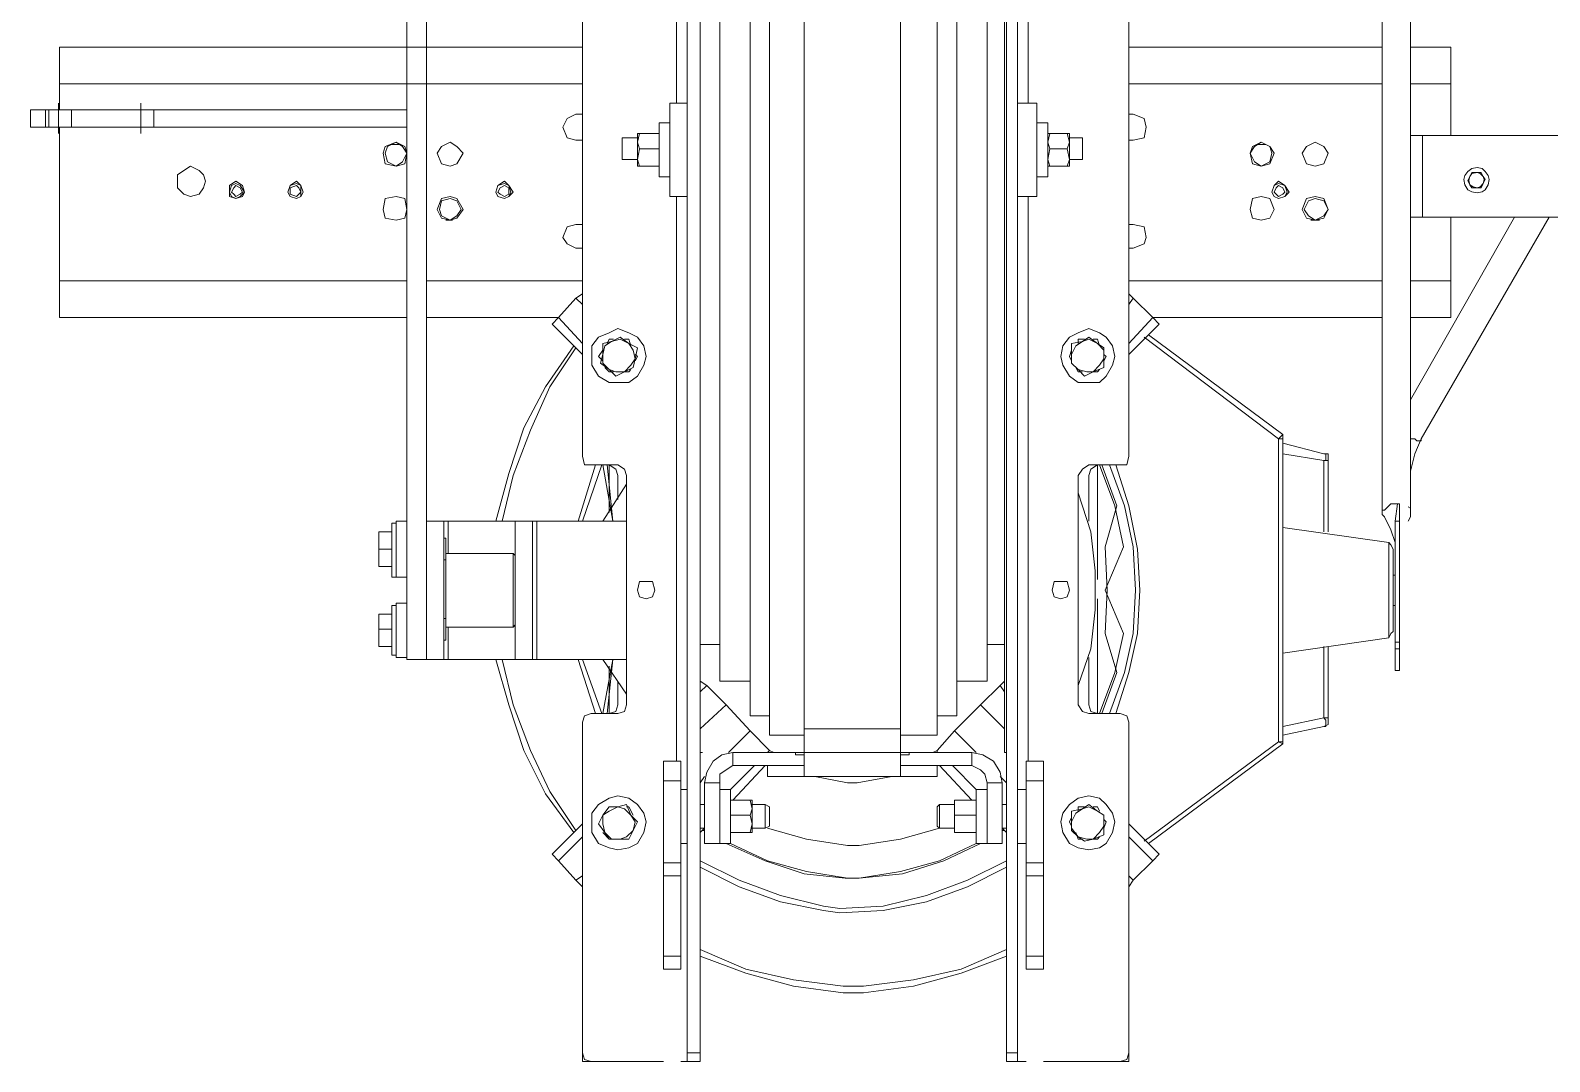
# Model space of a CAD drawing. Header units: millimetres. Extents: x 1341 to 37388, y -13954 to 1849.
# Drawn here: x 7575 to 8325, y -5878 to -5369 of the extents above; entities that cross this region are included whole.
import ezdxf

# ---------------------------------------------------------------- set-up
doc = ezdxf.new("R2010")
doc.units = ezdxf.units.MM
doc.layers.add('BARRAMENTOS', color=4, linetype='Continuous', lineweight=0)
doc.layers.add('P', color=250, linetype='Continuous', lineweight=9)

# ---------------------------------------------------------------- blocks, each defined once
blk = doc.blocks.new('TRANFORMADOR_IP00_TRAEL_VISTA_SUP')
at = {"layer": 'BARRAMENTOS'}
blk.add_line((-257.74, 220.76), (-257.74, 180.49), dxfattribs=at)
blk.add_lwpolyline([(-251.74, 180.49), (-420.52, 180.49), (-420.52, 220.76), (-251.74, 220.76)], close=True, dxfattribs=at)
at = {"layer": 'P', "color": 3, "linetype": 'Continuous', "lineweight": 5}
for p, q in [((-57.72, 637.94), (-62, 637.94)), ((-62, 585.76), (-62, 592.18)), ((-62, 546.21), (-62, 585.76)), ((108.44, 592.18), (108.44, 585.76)), ((108.44, 546.21), (108.44, 585.76)), ((-112.78, 551.56), (-114.92, 548.35)), ((-114.92, 548.35), (-112.78, 546.21)), ((160.19, 548.35), (156.98, 551.56)), ((160.19, 548.35), (156.98, 546.21)), ((168.74, 538.73), (160.19, 548.35)), ((-62, 539.8), (-62, 546.21)), ((-124.54, 538.73), (-127.75, 535.52)), ((-127.75, 535.52), (-112.78, 520.56)), ((-70.55, 539.8), (-62, 539.8)), ((-70.55, 499.18), (-70.55, 539.8)), ((-62, 499.18), (-62, 539.8)), ((108.44, 539.8), (108.44, 499.18)), ((116.99, 539.8), (116.99, 499.18)), ((168.74, 538.73), (156.98, 526.97)), ((171.95, 535.52), (156.98, 520.56)), ((171.95, 535.52), (168.74, 538.73)), ((-186.54, 479.94), (-120.26, 529.11)), ((-100.48, 525.9), (-95.13, 528.04)), ((-100.48, 521.63), (-100.48, 525.9)), ((-95.13, 528.04), (-90.86, 529.11)), ((-90.86, 529.11), (-87.65, 526.97)), ((-62, 530.18), (-57.72, 530.18)), ((-42.76, 530.18), (-37.41, 530.18)), ((-42.76, 530.18), (-42.76, 500.25)), ((-37.41, 503.46), (-37.41, 530.18)), ((83.86, 530.18), (89.2, 530.18)), ((83.86, 503.46), (83.86, 530.18)), ((105.23, 530.18), (108.44, 530.18)), ((-70.55, 524.84), (-70.55, 520.56)), ((-70.55, 518.42), (-70.55, 523.77)), ((-70.55, 513.08), (-70.55, 520.56)), ((-52.38, 524.84), (-50.24, 522.7)), ((-52.38, 522.7), (-50.24, 522.7)), ((-50.24, 523.77), (-51.31, 523.77)), ((-26.72, 522.7), (-19.24, 522.7)), ((-19.24, 522.7), (-18.17, 521.63)), ((-19.24, 522.7), (-19.24, 510.94)), ((-18.17, 521.63), (-18.17, 512.01)), ((64.62, 521.63), (66.75, 522.7)), ((64.62, 521.63), (64.62, 512.01)), ((66.75, 522.7), (73.17, 522.7)), ((66.75, 522.7), (66.75, 510.94)), ((73.17, 513.08), (73.17, 520.56)), ((98.82, 524.84), (96.68, 522.7)), ((96.68, 523.77), (97.75, 523.77)), ((96.68, 522.7), (98.82, 522.7)), ((129.82, 519.49), (131.96, 523.77)), ((-70.55, 509.87), (-70.55, 515.22)), ((-70.55, 508.8), (-70.55, 513.08)), ((-50.24, 510.94), (-52.38, 510.94)), ((-26.72, 508.8), (-26.72, 513.08)), ((-19.24, 510.94), (-26.72, 510.94)), ((-18.17, 512.01), (-19.24, 510.94)), ((66.75, 510.94), (64.62, 512.01)), ((73.17, 510.94), (66.75, 510.94)), ((98.82, 510.94), (96.68, 510.94)), ((116.99, 508.8), (116.99, 510.94)), ((116.99, 510.94), (116.99, 508.8)), ((139.44, 512.01), (135.16, 510.94)), ((-57.72, 503.46), (-62, 503.46)), ((-37.41, 503.46), (-42.76, 503.46)), ((-37.41, 503.46), (-25.65, 491.7)), ((-35.27, 508.8), (-19.24, 491.7)), ((82.79, 508.8), (66.75, 491.7)), ((83.86, 503.46), (72.1, 491.7)), ((89.2, 503.46), (83.86, 503.46)), ((108.44, 503.46), (105.23, 503.46)), ((-52.38, 500.25), (-49.17, 497.04)), ((47.51, 497.04), (47.51, 485.29)), ((98.82, 500.25), (96.68, 497.04)), ((-63.07, 210.58), (-63.07, 489.56)), ((-35.27, 491.7), (0, 491.7)), ((47.51, 491.7), (82.79, 491.7)), ((110.58, 489.56), (110.58, 210.58)), ((-186.54, 330.29), (-186.54, 479.94)), ((-35.27, 485.29), (-4.28, 485.29)), ((-18.17, 485.29), (-18.17, 484.22)), ((-16.03, 485.29), (-18.17, 484.22)), ((-4.28, 485.29), (-4.28, 486.35)), ((-4.28, 486.35), (0, 486.35)), ((-4.28, 485.29), (0, 485.29)), ((47.51, 486.35), (51.79, 486.35)), ((47.51, 485.29), (51.79, 485.29)), ((51.79, 485.29), (51.79, 486.35)), ((51.79, 485.29), (82.79, 485.29)), ((64.62, 484.22), (62.48, 485.29)), ((84.93, 485.29), (74.24, 474.6)), ((98.82, 485.29), (97.75, 485.29)), ((-188.67, 476.73), (-208.98, 472.46)), ((-208.98, 468.18), (-188.67, 472.46)), ((-51.31, 473.53), (-39.55, 461.77)), ((-26.72, 474.6), (-39.55, 461.77)), ((0, -532.32), (0, 473.53)), ((47.51, -532.32), (47.51, 473.53)), ((85.99, 461.77), (74.24, 474.6)), ((-211.12, 468.18), (-211.12, 432.91)), ((-208.98, 432.91), (-208.98, 468.18)), ((-97.27, 409.39), (-97.27, 466.05)), ((74.24, 467.11), (64.62, 467.11)), ((142.02, 439.32), (146.92, 466.05)), ((142.02, 439.32), (144.78, 466.05)), ((143.72, 466.05), (143.72, 442.53)), ((156.98, 439.32), (147.36, 466.05)), ((159.12, 439.32), (150.57, 466.05)), ((-93, 461.77), (-93, 438.25)), ((-87.65, 461.77), (-87.65, 348.46)), ((135.16, 348.46), (135.16, 461.77)), ((139.44, 450.01), (139.44, 461.77)), ((-49.17, 452.15), (-51.31, 450.01)), ((98.82, 455.36), (95.61, 452.15)), ((98.82, 450.01), (95.61, 452.15)), ((135.16, 456.42), (146.92, 439.32)), ((-246.4, 444.67), (-244.26, 444.67)), ((-244.26, 444.67), (-245.33, 444.67)), ((-244.26, 444.67), (-244.26, 433.98)), ((135.16, 439.32), (179.43, 439.32)), ((190.12, 439.32), (223.26, 439.32)), ((233.95, 439.32), (223.26, 439.32)), ((223.26, 439.32), (223.26, 423.29)), ((233.95, 439.32), (233.95, 370.91)), ((243.57, 438.25), (248.91, 438.25)), ((248.91, 438.25), (248.91, 411.53)), ((248.91, 437.18), (251.05, 437.18)), ((251.05, 437.18), (251.05, 412.6)), ((-244.26, 430.77), (-244.26, 370.91)), ((-241.05, 381.6), (-241.05, 428.63)), ((-51.31, 431.84), (-42.76, 431.84)), ((98.82, 431.84), (89.2, 431.84)), ((224.33, 419.01), (224.33, 429.7)), ((224.33, 429.7), (225.39, 429.7)), ((224.33, 428.63), (224.33, 429.7)), ((224.33, 420.08), (224.33, 428.63)), ((-243.19, 425.43), (-243.19, 384.81)), ((191.19, 423.29), (191.19, 386.95)), ((224.33, 419.01), (224.33, 420.08)), ((224.33, 390.15), (224.33, 420.08)), ((257.46, 420.08), (257.46, 424.36)), ((-244.26, 412.6), (-243.19, 412.6)), ((225.39, 419.01), (224.33, 419.01)), ((251.05, 412.6), (248.91, 412.6)), ((248.91, 411.53), (243.57, 411.53)), ((-243.19, 397.63), (-244.26, 397.63)), ((-97.27, 343.12), (-97.27, 399.77)), ((243.57, 398.7), (248.91, 398.7)), ((248.91, 398.7), (251.05, 398.7)), ((248.91, 398.7), (248.91, 370.91)), ((251.05, 371.98), (251.05, 398.7)), ((224.33, 380.53), (224.33, 390.15)), ((224.33, 379.46), (224.33, 390.15)), ((224.33, 390.15), (225.39, 390.15)), ((224.33, 386.95), (191.19, 386.95)), ((223.26, 386.95), (223.26, 370.91)), ((-188.67, 374.12), (-241.05, 381.6)), ((-211.12, 376.26), (-211.12, 340.98)), ((-208.98, 340.98), (-208.98, 376.26)), ((224.33, 379.46), (224.33, 380.53)), ((225.39, 379.46), (224.33, 379.46)), ((-93, 370.91), (-93, 348.46)), ((135.16, 370.91), (179.43, 370.91)), ((146.92, 370.91), (135.16, 352.74)), ((144.78, 343.12), (142.02, 370.91)), ((146.92, 343.12), (142.02, 370.91)), ((147.36, 343.12), (156.98, 370.91)), ((150.57, 343.12), (159.12, 370.91)), ((179.43, 370.91), (181.57, 370.91)), ((225.39, 370.91), (190.12, 370.91)), ((248.91, 370.91), (243.57, 370.91)), ((251.05, 371.98), (248.91, 371.98)), ((-251.74, 197.75), (-251.74, 366.64)), ((-237.84, 366.64), (-237.84, 8.55)), ((139.44, 348.46), (139.44, 360.22)), ((143.72, 366.64), (143.72, 343.12)), ((-211.12, 340.98), (-208.98, 340.98)), ((-188.67, 337.78), (-208.98, 340.98)), ((-208.98, 337.78), (-188.67, 332.43)), ((-188.67, 330.29), (-188.67, 328.16)), ((-120.26, 280.05), (-186.54, 330.29)), ((-251.74, 311.05), (-303.07, 220.76)), ((-100.48, 295.02), (-95.13, 297.16)), ((-100.48, 290.74), (-100.48, 295.02)), ((-95.13, 297.16), (-90.86, 299.3)), ((-90.86, 299.3), (-87.65, 296.09)), ((130.89, 290.74), (131.96, 295.02)), ((131.96, 295.02), (136.23, 297.16)), ((136.23, 297.16), (140.51, 299.3)), ((140.51, 299.3), (143.72, 296.09)), ((-124.54, 270.43), (-112.78, 283.26)), ((-271.62, 220.76), (-271.62, 270.43)), ((-271.62, 270.43), (-251.74, 270.43)), ((-237.84, 270.43), (-124.54, 270.43)), ((168.74, 270.43), (233.95, 270.43)), ((243.57, 270.43), (415.04, 270.43)), ((415.04, 252.26), (415.04, 270.43)), ((160.19, 260.81), (156.98, 264.02)), ((-114.92, 260.81), (-112.78, 258.68)), ((156.98, 258.68), (160.19, 260.81)), ((-271.62, 252.26), (-251.74, 252.26)), ((-237.84, 252.26), (-112.78, 252.26)), ((156.98, 252.26), (233.95, 252.26)), ((243.57, 252.26), (415.04, 252.26)), ((415.04, 176.37), (415.04, 252.26)), ((-114.92, 236.23), (-112.78, 236.23)), ((156.98, 236.23), (160.19, 236.23)), ((-202.57, 222.33), (-206.85, 222.33)), ((-112.78, 224.47), (-114.92, 224.47)), ((160.19, 224.47), (156.98, 224.47)), ((224.33, 222.33), (221.12, 222.33)), ((-67.34, 210.58), (-67.34, 164.61)), ((-67.34, 210.58), (-57.72, 210.58)), ((105.23, 210.58), (113.79, 210.58)), ((113.79, 210.58), (113.79, 164.61)), ((-287.65, 204.29), (-286.65, 206.3)), ((-286.65, 206.3), (-284.64, 206.3)), ((-286.65, 206.3), (-284.64, 206.3)), ((-284.64, 206.3), (-282.12, 206.3)), ((-282.12, 206.3), (-281.12, 204.8)), ((-281.12, 204.8), (-280.11, 202.79)), ((-280.11, 202.79), (-281.12, 200.77)), ((-284.64, 198.76), (-282.12, 198.76)), ((-73.75, 195.61), (-72.69, 195.61)), ((-72.69, 200.96), (-67.34, 200.96)), ((-72.69, 174.23), (-72.69, 200.96)), ((113.79, 200.96), (119.13, 200.96)), ((119.13, 174.23), (119.13, 200.96)), ((-251.74, -12.62), (-251.74, 193.21)), ((-89.79, 192.4), (-89.79, 181.71)), ((-89.79, 192.4), (-83.38, 192.4)), ((-83.38, 183.85), (-83.38, 192.4)), ((129.82, 192.4), (137.3, 192.4)), ((137.3, 192.4), (137.3, 181.71)), ((-271.62, 136.82), (-271.62, 180.49)), ((-175.85, 184.92), (-180.12, 184.92)), ((-114.92, 182.78), (-112.78, 182.78)), ((-83.38, 181.71), (-89.79, 181.71)), ((-82.31, 187.06), (-73.75, 187.06)), ((137.3, 181.71), (129.82, 181.71)), ((156.98, 182.78), (160.19, 182.78)), ((251.05, 184.92), (246.77, 184.92)), ((-73.75, 179.58), (-72.69, 179.58)), ((-67.34, 174.23), (-72.69, 174.23)), ((119.13, 174.23), (113.79, 174.23)), ((429.45, 176.37), (243.57, 176.37)), ((368.52, 176.37), (368.52, 167.82)), ((368.52, 176.37), (368.52, 167.82)), ((374.93, 179.58), (374.93, 164.61)), ((374.93, 179.58), (374.93, 164.61)), ((409.14, 176.37), (409.14, 167.82)), ((409.14, 176.37), (409.14, 167.82)), ((415.55, 179.58), (415.55, 164.61)), ((415.55, 179.58), (415.55, 164.61)), ((420.28, 176.37), (420.28, 167.82)), ((420.28, 176.37), (420.28, 167.82)), ((421.96, 176.37), (421.96, 167.82)), ((421.96, 176.37), (421.96, 167.82)), ((429.45, 167.82), (429.45, 176.37)), ((-112.78, 169.96), (-114.92, 169.96)), ((160.19, 169.96), (156.98, 169.96)), ((243.57, 167.82), (429.45, 167.82)), ((415.04, 154.99), (415.04, 167.82)), ((-57.72, 164.61), (-67.34, 164.61)), ((-63.07, -224.47), (-63.07, 164.61)), ((113.79, 164.61), (105.23, 164.61)), ((110.58, 164.61), (110.58, -224.47)), ((-271.62, 154.99), (-251.74, 154.99)), ((-237.84, 154.99), (-112.78, 154.99)), ((156.98, 154.99), (233.95, 154.99)), ((233.95, 154.99), (415.04, 154.99)), ((-271.62, 136.82), (-251.74, 136.82)), ((-237.84, 136.82), (-112.78, 136.82)), ((156.98, 136.82), (233.95, 136.82))]:
    blk.add_line(p, q, dxfattribs=at)
for points in [[(-108.51, 637.94), (-112.78, 637.94), (-112.78, 633.66)], [(-70.55, 637.94), (-108.51, 637.94), (-111.71, 636.87), (-112.78, 633.66), (-112.78, 470.32)], [(-52.38, 637.94), (-57.72, 637.94), (-57.72, 633.66), (-52.38, 633.66), (-52.38, 637.94)], [(105.23, 637.94), (98.82, 637.94), (98.82, 633.66)], [(105.23, 633.66), (105.23, 637.94), (108.44, 637.94)], [(139.44, 466.05), (152.71, 466.05), (155.92, 467.11), (156.98, 470.32), (156.98, 633.66), (155.92, 636.87), (152.71, 637.94), (116.99, 637.94)], [(156.98, 633.66), (156.98, 637.94), (152.71, 637.94)], [(-57.72, -806.72), (-52.38, -806.72), (-52.38, 633.66)], [(-57.72, 633.66), (-57.72, -812.06), (-52.38, -812.06), (-52.38, -806.72)], [(105.23, 633.66), (98.82, 633.66), (98.82, -807.79), (105.23, -807.79), (105.23, 633.66)], [(98.82, 585.76), (76.37, 594.31), (52.86, 600.73), (28.27, 603.93), (18.17, 603.93), (-6.41, 600.73), (-29.93, 594.31), (-52.38, 585.76)], [(98.82, 582.56), (76.37, 592.18), (52.86, 597.52), (28.27, 600.73), (18.17, 600.73), (-6.41, 597.52), (-29.93, 592.18), (-52.38, 582.56)], [(-62, 592.18), (-70.55, 592.18), (-70.55, 585.76)], [(-62, 585.76), (-70.55, 585.76), (-70.55, 546.21)], [(108.44, 592.18), (116.99, 592.18), (116.99, 585.76)], [(108.44, 585.76), (116.99, 585.76), (116.99, 546.21)], [(98.82, 541.94), (79.58, 551.56), (59.27, 559.04), (37.89, 563.32), (29.93, 564.38), (8.55, 563.32), (-12.83, 559.04), (-33.14, 551.56), (-52.38, 541.94)], [(98.82, 538.73), (79.58, 548.35), (59.27, 555.83), (37.89, 561.18), (29.93, 562.25), (8.55, 561.18), (-12.83, 555.83), (-33.14, 548.35), (-52.38, 538.73)], [(-114.92, 548.35), (-124.54, 538.73), (-112.78, 526.97)], [(-62, 546.21), (-70.55, 546.21), (-70.55, 539.8)], [(85.99, 530.18), (66.75, 538.73), (47.51, 545.14), (27.2, 547.28), (20.31, 547.28), (-1.07, 545.14), (-21.38, 538.73), (-39.55, 530.18)], [(83.86, 530.18), (65.68, 538.73), (46.44, 544.08), (26.14, 547.28), (20.31, 547.28), (0, 544.08), (-19.24, 538.73), (-37.41, 530.18)], [(116.99, 546.21), (108.44, 546.21), (108.44, 539.8), (116.99, 539.8), (116.99, 546.21)], [(-93, 533.39), (-98.34, 532.32), (-101.55, 530.18), (-104.75, 524.84), (-105.82, 519.49), (-104.75, 515.22), (-101.55, 510.94), (-98.34, 507.73), (-93, 506.66), (-87.65, 507.73), (-83.38, 510.94), (-80.17, 515.22), (-79.1, 519.49), (-80.17, 524.84), (-83.38, 530.18), (-87.65, 532.32), (-93, 533.39)], [(139.44, 533.39), (134.1, 532.32), (129.82, 530.18), (126.61, 524.84), (125.54, 519.49), (126.61, 515.22), (129.82, 510.94), (134.1, 507.73), (139.44, 506.66), (143.72, 507.73), (149.06, 510.94), (152.27, 515.22), (152.27, 519.49), (152.27, 524.84), (149.06, 530.18), (143.72, 532.32), (139.44, 533.39)], [(-122.4, 530.18), (-188.67, 481.01), (-186.54, 479.94)], [(-95.13, 528.04), (-98.34, 524.84), (-100.48, 521.63)], [(-87.65, 526.97), (-84.44, 523.77), (-84.44, 519.49), (-84.44, 514.15), (-89.79, 513.08), (-93, 510.94), (-97.27, 514.15), (-100.48, 516.28), (-100.48, 521.63)], [(-98.34, 526.97), (-97.27, 528.04), (-94.06, 528.04)], [(-87.65, 526.97), (-91.93, 528.04), (-95.13, 528.04)], [(-86.58, 524.84), (-87.65, 528.04), (-89.79, 528.04)], [(-84.44, 519.49), (-84.44, 522.7), (-87.65, 526.97)], [(-42.76, 530.18), (-50.24, 530.18), (-50.24, 500.25)], [(65.68, 522.7), (46.44, 528.04), (26.14, 531.25), (20.31, 531.25), (0, 528.04), (-19.24, 522.7)], [(96.68, 530.18), (89.2, 530.18), (89.2, 500.25), (96.68, 500.25), (96.68, 530.18)], [(138.37, 528.04), (135.16, 526.97), (131.96, 523.77)], [(131.96, 523.77), (134.1, 528.04), (138.37, 528.04)], [(139.44, 512.01), (143.72, 514.15), (146.92, 516.28), (146.92, 520.56), (145.85, 524.84), (142.65, 528.04), (138.37, 528.04)], [(138.37, 528.04), (143.72, 528.04), (145.85, 524.84)], [(146.92, 524.84), (143.72, 528.04), (143.72, 528.04)], [(-100.48, 522.7), (-101.55, 519.49), (-100.48, 518.42)], [(-100.48, 521.63), (-100.48, 516.28), (-97.27, 514.15), (-93, 512.01), (-89.79, 513.08), (-86.58, 515.22), (-84.44, 519.49)], [(-84.44, 517.35), (-83.38, 519.49), (-84.44, 521.63)], [(-26.72, 516.28), (-26.72, 520.56), (-26.72, 524.84), (-37.41, 524.84), (-37.41, 516.28), (-26.72, 516.28)], [(-26.72, 524.84), (-26.72, 524.84), (-26.72, 520.56)], [(-26.72, 520.56), (-26.72, 513.08), (-26.72, 516.28)], [(83.86, 516.28), (83.86, 520.56), (83.86, 524.84), (74.24, 524.84), (73.17, 520.56), (74.24, 516.28), (83.86, 516.28)], [(74.24, 524.84), (73.17, 524.84), (73.17, 520.56)], [(116.99, 522.7), (116.99, 524.84), (116.99, 517.35)], [(116.99, 520.56), (116.99, 517.35), (116.99, 514.15)], [(135.16, 510.94), (133.03, 516.28), (129.82, 519.49)], [(131.96, 523.77), (130.89, 519.49), (133.03, 516.28)], [(145.85, 524.84), (149.06, 520.56), (146.92, 516.28), (143.72, 512.01), (139.44, 512.01)], [(196.53, 439.32), (191.19, 461.77), (182.64, 484.22), (173.02, 504.53), (160.19, 523.77)], [(199.74, 439.32), (193.33, 461.77), (185.84, 484.22), (175.16, 505.59), (161.26, 524.84)], [(-98.34, 514.15), (-97.27, 512.01), (-95.13, 512.01)], [(-87.65, 514.15), (-87.65, 512.01), (-90.86, 512.01)], [(-37.41, 516.28), (-37.41, 508.8), (-26.72, 508.8)], [(-26.72, 508.8), (-26.72, 508.8), (-26.72, 513.08)], [(74.24, 516.28), (73.17, 513.08), (74.24, 508.8), (83.86, 508.8)], [(74.24, 508.8), (73.17, 508.8), (73.17, 513.08)], [(83.86, 508.8), (83.86, 513.08), (83.86, 516.28)], [(116.99, 512.01), (116.99, 510.94), (116.99, 517.35)], [(131.96, 516.28), (134.1, 512.01), (135.16, 512.01)], [(133.03, 516.28), (136.23, 513.08), (139.44, 512.01)], [(-62, 499.18), (-70.55, 499.18), (-70.55, 489.56), (-62, 489.56), (-62, 499.18)], [(-42.76, 500.25), (-50.24, 500.25), (-49.17, 494.91), (-45.96, 489.56), (-40.62, 486.35), (-35.27, 485.29), (-35.27, 491.7)], [(-42.76, 500.25), (-41.69, 495.97), (-39.55, 493.84), (-35.27, 491.7)], [(0, 497.04), (-18.17, 497.04), (-18.17, 491.7)], [(47.51, 497.04), (0, 497.04), (0, 485.29)], [(42.17, 497.04), (26.14, 500.25), (21.38, 500.25), (4.28, 497.04)], [(65.68, 491.7), (65.68, 497.04), (47.51, 497.04)], [(82.79, 491.7), (85.99, 493.84), (89.2, 495.97), (89.2, 500.25)], [(82.79, 491.7), (82.79, 485.29), (88.13, 486.35), (92.41, 489.56), (95.61, 494.91), (96.68, 500.25)], [(116.99, 499.18), (108.44, 499.18), (108.44, 489.56), (116.99, 489.56), (116.99, 499.18)], [(-188.67, 481.01), (-188.67, 479.94), (-186.54, 479.94)], [(-188.67, 479.94), (-188.67, 330.29), (-186.54, 330.29)], [(-51.31, 485.29), (-52.38, 485.29), (-52.38, -544.08), (-51.31, -544.08), (-51.31, 485.29)], [(-37.41, 485.29), (-26.72, 474.6), (-18.17, 484.22)], [(47.51, 473.53), (0, 473.53), (0, 485.29)], [(47.51, 473.53), (47.51, 485.29), (0, 485.29)], [(65.68, 485.29), (64.62, 484.22), (74.24, 474.6)], [(98.82, -544.08), (98.82, 485.29), (98.82, -544.08)], [(-208.98, 472.46), (-211.12, 471.39), (-211.12, 470.32)], [(-208.98, 468.18), (-210.05, 469.25), (-210.05, 472.46), (-208.98, 472.46)], [(0, 476.73), (-18.17, 476.73), (-18.17, -535.52), (0, -535.52)], [(47.51, 476.73), (64.62, 476.73), (64.62, -535.52), (47.51, -535.52)], [(98.82, 473.53), (85.99, 461.77), (95.61, 452.15)], [(-211.12, 470.32), (-211.12, 468.18), (-208.98, 468.18)], [(-106.37, 466.05), (-112.78, 445.74), (-117.06, 426.5), (-118.13, 405.12)], [(-103.16, 466.05), (-110.64, 445.74), (-114.92, 426.5), (-115.99, 405.12)], [(-112.78, 470.32), (-111.71, 467.11), (-108.51, 466.05), (-93, 466.05)], [(-98.34, 466.05), (-105.82, 445.74), (-110.1, 426.5), (-101.02, 405.12)], [(-99.41, 466.05), (-106.89, 445.74), (-101.02, 426.5), (-102.09, 405.12)], [(-93, 461.77), (-94.06, 464.98), (-97.27, 466.05)], [(-87.65, 461.77), (-89.79, 464.98), (-93, 466.05)], [(-27.79, -525.9), (-27.79, 467.11), (-18.17, 467.11)], [(64.62, -525.9), (74.24, -525.9), (74.24, 467.11)], [(139.44, 466.05), (136.23, 464.98), (135.16, 461.77)], [(143.72, 466.05), (140.51, 464.98), (139.44, 461.77)], [(-51.31, 455.36), (-49.17, 452.15), (-39.55, 461.77)], [(-87.65, 452.15), (-94.06, 433.98), (-96.2, 414.74), (-96.2, 395.5), (-94.06, 376.26), (-87.65, 357.02)], [(-27.79, 450.01), (-42.76, 450.01), (-42.76, -508.8), (-27.79, -508.8)], [(74.24, -508.8), (89.2, -508.8), (89.2, 450.01), (74.24, 450.01)], [(-244.26, 444.67), (-246.4, 444.67), (-246.4, 433.98)], [(-188.67, 436.12), (-241.05, 428.63), (-242.12, 426.5), (-243.19, 425.43)], [(179.43, 370.91), (179.43, 439.32), (181.57, 439.32)], [(190.12, 370.91), (181.57, 370.91), (181.57, 439.32)], [(190.12, 370.91), (190.12, 439.32), (181.57, 439.32)], [(225.39, 439.32), (225.39, 370.91), (233.95, 370.91)], [(243.57, 439.32), (233.95, 439.32), (233.95, -497.04), (243.57, -497.04), (243.57, 439.32)], [(-244.26, 433.98), (-246.4, 433.98), (-246.4, 430.77), (-244.26, 430.77), (-244.26, 433.98)], [(-244.26, 370.91), (-246.4, 370.91), (-246.4, 430.77)], [(257.46, 428.63), (257.46, 432.91), (251.05, 432.91)], [(251.05, 416.88), (257.46, 416.88), (257.46, 420.08), (257.46, 428.63)], [(251.05, 424.36), (257.46, 424.36), (257.46, 428.63)], [(257.46, 432.91), (257.46, 432.91), (257.46, 428.63)], [(224.33, 423.29), (191.19, 423.29), (190.12, 422.22), (190.12, 421.15)], [(257.46, 416.88), (257.46, 416.88), (257.46, 420.08)], [(-118.13, 405.12), (-117.06, 384.81), (-112.78, 363.43), (-106.37, 343.12)], [(-115.99, 405.12), (-114.92, 383.74), (-110.64, 363.43), (-103.16, 343.12)], [(-101.02, 405.12), (-110.1, 383.74), (-105.82, 363.43), (-98.34, 343.12)], [(-102.09, 405.12), (-101.02, 383.74), (-106.89, 363.43), (-99.41, 343.12)], [(-79.1, 409.39), (-82.31, 408.32), (-83.38, 405.12), (-82.31, 400.84), (-79.1, 400.84), (-75.89, 400.84), (-74.82, 405.12), (-75.89, 408.32), (-79.1, 409.39)], [(125.54, 409.39), (122.34, 408.32), (121.27, 405.12), (122.34, 400.84), (125.54, 400.84), (128.75, 400.84), (129.82, 405.12), (128.75, 408.32), (125.54, 409.39)], [(257.46, 389.08), (257.46, 393.36), (251.05, 393.36)], [(257.46, 393.36), (257.46, 393.36), (257.46, 389.08)], [(-243.19, 384.81), (-242.12, 382.67), (-241.05, 381.6)], [(190.12, 388.01), (190.12, 388.01), (191.19, 386.95)], [(257.46, 380.53), (257.46, 384.81), (251.05, 384.81)], [(257.46, 384.81), (257.46, 389.08), (257.46, 380.53)], [(-244.26, 381.6), (-242.12, 375.19), (-238.91, 368.77)], [(251.05, 376.26), (257.46, 376.26), (257.46, 380.53)], [(257.46, 376.26), (257.46, 376.26), (257.46, 380.53)], [(-251.74, 368.77), (-250.67, 370.91)], [(-251.74, 368.77), (-251.74, 365.57), (-251.74, 364.5), (-250.67, 363.96)], [(-246.4, 370.91), (-246.4, 362.36), (-245.33, 362.36)], [(-244.26, 370.91), (-245.33, 362.36), (-243.19, 362.36), (-242.12, 362.36), (-241.05, 363.43), (-239.98, 364.5), (-238.91, 365.57), (-237.84, 365.57), (-237.84, 367.71), (-238.91, 368.77)], [(160.19, 285.4), (173.02, 304.64), (182.64, 326.02), (191.19, 348.46), (196.53, 370.91)], [(161.26, 284.33), (175.16, 304.64), (185.84, 324.95), (193.33, 347.4), (199.74, 370.91)], [(-320.27, 220.76), (-257.09, 330.29), (-253.88, 337.78), (-251.74, 346.33)], [(-97.27, 343.12), (-94.06, 345.26), (-93, 348.46)], [(-93, 343.12), (-89.79, 345.26), (-87.65, 348.46)], [(135.16, 348.46), (136.23, 345.26), (139.44, 343.12)], [(139.44, 348.46), (140.51, 345.26), (143.72, 343.12)], [(-211.12, 340.98), (-211.12, 339.91), (-211.12, 337.78), (-208.98, 337.78)], [(-208.98, 337.78), (-210.05, 337.78), (-210.05, 340.98), (-208.98, 340.98)], [(-93, 343.12), (-108.51, 343.12), (-111.71, 343.12), (-112.78, 338.84), (-112.78, 35.27), (-111.71, 33.14), (-108.51, 32.07), (-93, 32.07)], [(139.44, 32.07), (152.71, 32.07), (155.92, 33.14), (156.98, 35.27), (156.98, 338.84), (155.92, 343.12), (152.71, 343.12), (139.44, 343.12)], [(-251.74, 330.29), (-253.88, 330.29), (-254.95, 331.36), (-257.09, 331.36), (-257.09, 330.29)], [(-122.4, 278.99), (-188.67, 328.16), (-186.54, 330.29)], [(-93, 302.5), (-98.34, 302.5), (-101.55, 299.3), (-104.75, 293.95), (-105.82, 289.67), (-104.75, 284.33), (-101.55, 280.05), (-98.34, 277.92), (-93, 275.78), (-87.65, 277.92), (-83.38, 280.05), (-80.17, 284.33), (-79.1, 289.67), (-80.17, 293.95), (-83.38, 299.3), (-87.65, 302.5), (-93, 302.5)], [(139.44, 302.5), (134.1, 302.5), (129.82, 299.3), (126.61, 293.95), (125.54, 289.67), (126.61, 284.33), (129.82, 280.05), (134.1, 277.92), (139.44, 275.78), (143.72, 277.92), (149.06, 280.05), (152.27, 284.33), (152.27, 289.67), (152.27, 293.95), (149.06, 299.3), (143.72, 302.5), (139.44, 302.5)], [(-95.13, 297.16), (-98.34, 293.95), (-100.48, 290.74)], [(-87.65, 296.09), (-84.44, 292.88), (-84.44, 288.61), (-84.44, 283.26), (-89.79, 282.19), (-93, 280.05), (-97.27, 283.26), (-100.48, 285.4), (-100.48, 290.74)], [(-98.34, 296.09), (-97.27, 297.16), (-94.06, 297.16)], [(-87.65, 296.09), (-91.93, 297.16), (-95.13, 297.16)], [(-86.58, 295.02), (-87.65, 297.16), (-89.79, 297.16)], [(-84.44, 288.61), (-84.44, 292.88), (-87.65, 296.09)], [(143.72, 296.09), (147.99, 292.88), (146.92, 288.61), (146.92, 283.26), (142.65, 282.19), (138.37, 280.05), (134.1, 283.26), (129.82, 285.4), (130.89, 290.74)], [(136.23, 297.16), (133.03, 293.95), (130.89, 290.74)], [(133.03, 296.09), (134.1, 297.16), (137.3, 297.16)], [(143.72, 296.09), (140.51, 297.16), (136.23, 297.16)], [(145.85, 295.02), (143.72, 297.16), (141.58, 297.16)], [(146.92, 288.61), (146.92, 292.88), (143.72, 296.09)], [(-112.78, 288.61), (-127.75, 273.64), (-124.54, 270.43)], [(-100.48, 291.81), (-101.55, 289.67), (-100.48, 288.61)], [(-100.48, 290.74), (-100.48, 286.47), (-97.27, 283.26), (-93, 281.12), (-89.79, 282.19), (-86.58, 284.33), (-84.44, 288.61)], [(-84.44, 286.47), (-83.38, 289.67), (-84.44, 291.81)], [(130.89, 291.81), (129.82, 289.67), (130.89, 288.61)], [(130.89, 290.74), (131.96, 286.47), (134.1, 283.26), (138.37, 281.12), (142.65, 282.19), (145.85, 284.33), (146.92, 288.61)], [(146.92, 286.47), (149.06, 289.67), (146.92, 291.81)], [(156.98, 288.61), (171.95, 273.64), (168.74, 270.43)], [(-98.34, 284.33), (-97.27, 281.12), (-95.13, 281.12)], [(-87.65, 283.26), (-87.65, 281.12), (-90.86, 281.12)], [(133.03, 284.33), (134.1, 281.12), (136.23, 281.12)], [(144.78, 283.26), (143.72, 281.12), (141.58, 281.12)], [(156.98, 283.26), (168.74, 270.43), (160.19, 260.81)], [(-112.78, 264.02), (-114.92, 260.81), (-124.54, 270.43)], [(-114.92, 236.23), (-120.26, 234.09), (-121.33, 230.88), (-120.26, 225.54), (-114.92, 224.47)], [(160.19, 224.47), (164.47, 225.54), (166.6, 230.88), (164.47, 234.09), (160.19, 236.23)], [(-204.71, 222.33), (-208.98, 220.2), (-211.12, 216.99), (-208.98, 212.71), (-204.71, 211.64), (-201.5, 212.71), (-199.36, 216.99), (-201.5, 220.2), (-204.71, 222.33)], [(-204.71, 222.33), (-208.98, 221.26), (-211.12, 216.99), (-208.98, 211.64), (-204.71, 210.58), (-200.43, 211.64), (-198.3, 216.99), (-200.43, 221.26), (-204.71, 222.33)], [(-177.99, 222.33), (-182.26, 221.26), (-184.4, 216.99), (-182.26, 211.64), (-177.99, 210.58), (-173.71, 211.64), (-172.64, 216.99), (-173.71, 221.26), (-177.99, 222.33)], [(222.19, 222.33), (218.98, 221.26), (215.77, 216.99), (218.98, 211.64), (222.19, 210.58), (226.46, 211.64), (228.6, 216.99), (226.46, 221.26), (222.19, 222.33)], [(222.19, 222.33), (218.98, 220.2), (216.84, 216.99), (218.98, 212.71), (222.19, 211.64), (226.46, 212.71), (227.53, 216.99), (226.46, 220.2), (222.19, 222.33)], [(248.91, 222.33), (244.64, 221.26), (243.57, 216.99), (244.64, 211.64), (248.91, 210.58), (254.26, 211.64), (255.32, 216.99), (254.26, 221.26), (248.91, 222.33)], [(-186.54, 211.64), (-189.74, 210.58), (-191.88, 208.44), (-189.74, 205.23), (-186.54, 203.09), (-184.4, 205.23), (-183.33, 208.44), (-184.4, 210.58), (-186.54, 211.64)], [(-186.54, 211.64), (-189.74, 210.58), (-190.81, 208.44), (-189.74, 205.23), (-186.54, 203.09), (-184.4, 205.23), (-183.33, 208.44), (-184.4, 210.58), (-186.54, 211.64)], [(-186.54, 211.64), (-189.74, 210.58), (-190.81, 208.44), (-189.74, 205.23), (-186.54, 204.16), (-184.4, 205.23), (-183.33, 208.44), (-184.4, 210.58), (-186.54, 211.64)], [(-186.54, 210.58), (-188.67, 209.51), (-189.74, 208.44), (-188.67, 206.3), (-186.54, 205.23), (-185.47, 206.3), (-184.4, 208.44), (-185.47, 209.51), (-186.54, 210.58)], [(195.47, 211.64), (193.33, 210.58), (191.19, 208.44), (193.33, 205.23), (195.47, 203.09), (198.67, 205.23), (199.74, 208.44), (198.67, 210.58), (195.47, 211.64)], [(195.47, 211.64), (193.33, 210.58), (191.19, 208.44), (193.33, 205.23), (195.47, 203.09), (198.67, 205.23), (199.74, 208.44), (198.67, 210.58), (195.47, 211.64)], [(195.47, 211.64), (193.33, 210.58), (192.26, 208.44), (193.33, 205.23), (195.47, 204.16), (198.67, 205.23), (199.74, 208.44), (198.67, 210.58), (195.47, 211.64)], [(195.47, 210.58), (193.33, 209.51), (193.33, 208.44), (193.33, 206.3), (195.47, 205.23), (197.6, 206.3), (198.67, 208.44), (197.6, 209.51), (195.47, 210.58)], [(298.08, 211.64), (295.94, 210.58), (294.87, 208.44), (295.94, 205.23), (298.08, 203.09), (301.29, 205.23), (302.36, 208.44), (301.29, 210.58), (298.08, 211.64)], [(298.08, 211.64), (295.94, 210.58), (294.87, 208.44), (295.94, 205.23), (298.08, 203.09), (301.29, 205.23), (302.36, 208.44), (301.29, 210.58), (298.08, 211.64)], [(298.08, 211.64), (295.94, 210.58), (295.94, 208.44), (295.94, 205.23), (298.08, 204.16), (301.29, 205.23), (302.36, 208.44), (301.29, 210.58), (298.08, 211.64)], [(298.08, 210.58), (297.01, 209.51), (295.94, 208.44), (297.01, 206.3), (298.08, 205.23), (301.29, 206.3), (301.29, 208.44), (301.29, 209.51), (298.08, 210.58)], [(328, 211.64), (324.79, 210.58), (323.72, 208.44), (324.79, 205.23), (328, 203.09), (331.2, 205.23), (331.2, 208.44), (331.2, 210.58), (328, 211.64)], [(328, 211.64), (324.79, 210.58), (323.72, 208.44), (324.79, 205.23), (328, 203.09), (331.2, 205.23), (331.2, 208.44), (331.2, 210.58), (328, 211.64)], [(328, 211.64), (325.86, 210.58), (323.72, 208.44), (325.86, 205.23), (328, 204.16), (330.13, 205.23), (331.2, 208.44), (330.13, 210.58), (328, 211.64)], [(328, 210.58), (325.86, 209.51), (324.79, 208.44), (325.86, 206.3), (328, 205.23), (329.07, 206.3), (330.13, 208.44), (329.07, 209.51), (328, 210.58)], [(350.44, 210.58), (346.17, 209.51), (344.03, 206.3), (342.96, 203.09), (344.03, 199.89), (346.17, 197.75), (350.44, 195.61), (353.65, 197.75), (356.86, 199.89), (356.86, 203.09), (356.86, 206.3), (353.65, 209.51), (350.44, 210.58)], [(-284.64, 208.82), (-287.15, 208.32), (-288.66, 207.31), (-290.17, 204.8), (-290.67, 202.28), (-290.17, 200.27), (-288.66, 198.26), (-287.15, 196.75), (-284.64, 196.25), (-282.12, 196.75), (-280.11, 198.26), (-278.61, 200.27), (-278.1, 202.28), (-278.61, 204.8), (-280.11, 207.31), (-282.12, 208.32), (-284.64, 208.82)], [(-287.65, 204.29), (-288.16, 202.28), (-287.65, 200.77), (-286.15, 199.27), (-284.64, 198.76), (-282.12, 199.27), (-281.12, 200.77), (-282.12, 198.76), (-286.65, 198.76), (-287.65, 200.77), (-288.66, 202.28), (-287.65, 204.29)], [(-284.64, 206.3), (-286.15, 205.8), (-287.65, 204.29)], [(-281.12, 204.8), (-282.63, 205.8), (-284.64, 206.3)], [(-281.12, 200.77), (-280.62, 202.79), (-281.12, 204.8)], [(-204.71, 195.61), (-208.98, 194.54), (-211.12, 189.2), (-208.98, 185.99), (-204.71, 183.85), (-200.43, 185.99), (-198.3, 189.2), (-200.43, 194.54), (-204.71, 195.61)], [(-177.99, 195.61), (-182.26, 194.54), (-184.4, 189.2), (-182.26, 185.99), (-177.99, 183.85), (-173.71, 185.99), (-172.64, 189.2), (-173.71, 194.54), (-177.99, 195.61)], [(-177.99, 195.61), (-182.26, 193.47), (-183.33, 189.2), (-182.26, 185.99), (-177.99, 183.85), (-174.78, 185.99), (-172.64, 189.2), (-174.78, 193.47), (-177.99, 195.61)], [(-82.31, 195.61), (-83.38, 192.4), (-82.31, 187.06)], [(-82.31, 195.61), (-83.38, 195.61), (-83.38, 192.4)], [(-72.69, 192.4), (-73.75, 195.61), (-82.31, 195.61)], [(119.13, 195.61), (119.13, 192.4), (119.13, 187.06), (128.75, 187.06), (129.82, 192.4), (128.75, 195.61), (119.13, 195.61)], [(128.75, 195.61), (129.82, 195.61), (129.82, 192.4)], [(222.19, 195.61), (218.98, 194.54), (215.77, 189.2), (218.98, 185.99), (222.19, 183.85), (226.46, 185.99), (228.6, 189.2), (226.46, 194.54), (222.19, 195.61)], [(248.91, 195.61), (245.7, 193.47), (243.57, 189.2), (245.7, 185.99), (248.91, 183.85), (253.19, 185.99), (254.26, 189.2), (253.19, 193.47), (248.91, 195.61)], [(248.91, 195.61), (244.64, 194.54), (243.57, 189.2), (244.64, 185.99), (248.91, 183.85), (254.26, 185.99), (255.32, 189.2), (254.26, 194.54), (248.91, 195.61)], [(-72.69, 192.4), (-73.75, 187.06), (-72.69, 183.85)], [(128.75, 187.06), (129.82, 183.85), (129.82, 192.4)], [(-114.92, 182.78), (-120.26, 181.71), (-121.33, 176.37), (-120.26, 172.09), (-114.92, 169.96)], [(-82.31, 187.06), (-83.38, 183.85), (-82.31, 179.58), (-73.75, 179.58), (-72.69, 183.85)], [(-82.31, 179.58), (-83.38, 179.58), (-83.38, 183.85)], [(119.13, 187.06), (119.13, 183.85), (119.13, 179.58), (128.75, 179.58), (129.82, 183.85)], [(128.75, 179.58), (129.82, 179.58), (129.82, 183.85)], [(160.19, 169.96), (164.47, 172.09), (166.6, 176.37), (164.47, 181.71), (160.19, 182.78)], [(233.95, 136.82), (415.04, 136.82), (415.04, 154.99)]]:
    blk.add_lwpolyline(points, dxfattribs=at)

msp = doc.modelspace()

# ---------------------------------------------------------------- block references
at = {"rotation": 180}
msp.add_blockref('TRANFORMADOR_IP00_TRAEL_VISTA_SUP', (8004.38, -5240.54), dxfattribs=at)

doc.saveas('drawing.dxf')
